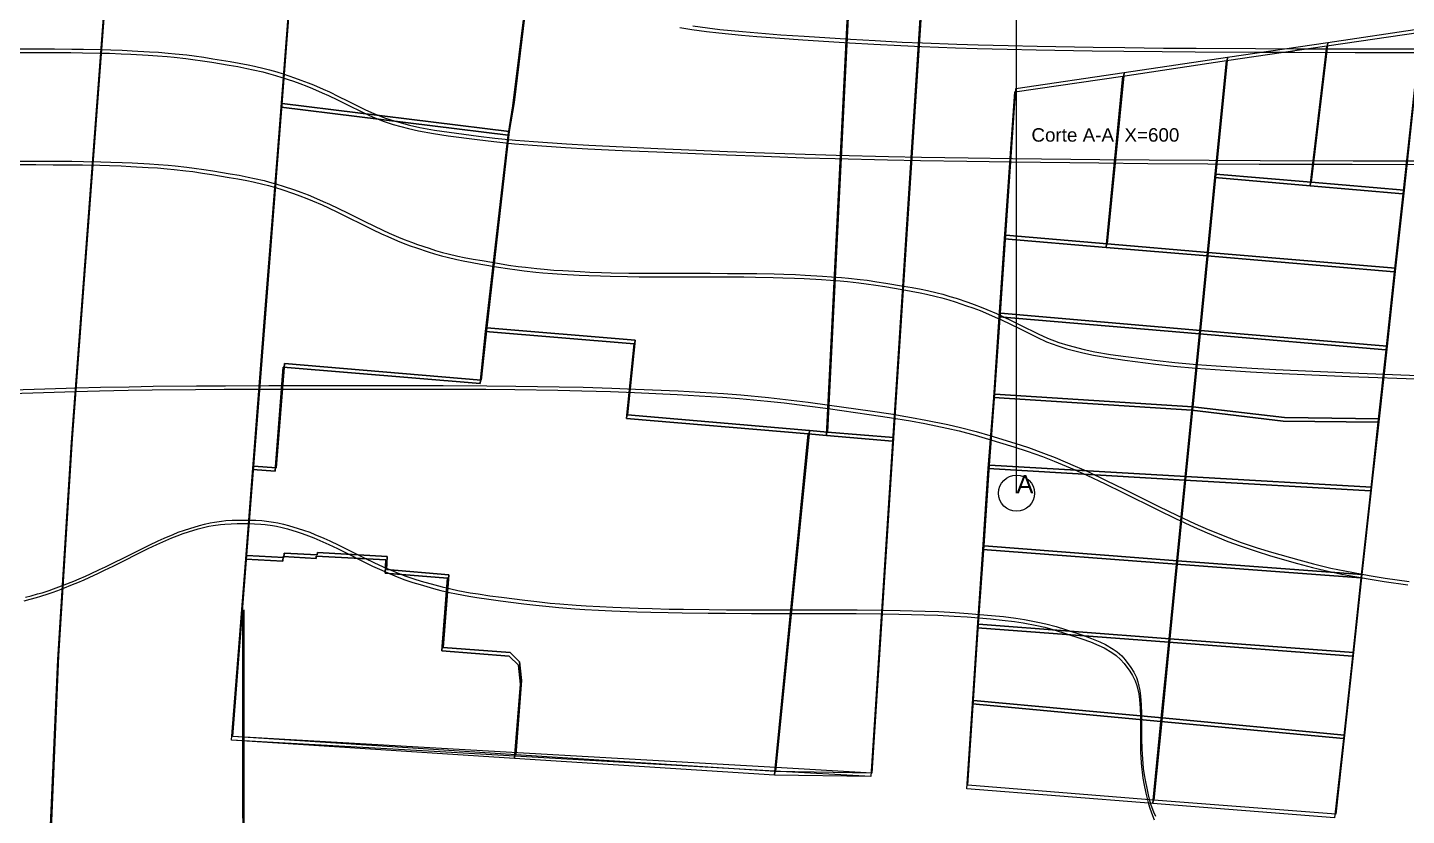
# Model space of a CAD drawing. Header units: metres. Extents: x -1097 to 1588, y -673 to 884.
# Drawn here: x 467.8 to 652.1, y 131.9 to 237.3 of the extents above; entities that cross this region are included whole.
import ezdxf

# ---------------------------------------------------------------- set-up
doc = ezdxf.new("R2010")
doc.units = ezdxf.units.M
doc.linetypes.add('DASHED', pattern=[1.524, 1.27, -0.254])
for name, color, linetype, lineweight, plot in [('CORTES', 1, 'Continuous', 0, False), ('REPLANTEO', 1, 'Continuous', 0, False), ('TERRENO', 188, 'Continuous', 0, False), ('VISTA LEJOS', 7, 'Continuous', 0, False)]:
    doc.layers.add(name, color=color, linetype=linetype, lineweight=lineweight, plot=plot)
doc.styles.add('ARIAL', font='arial.ttf')

msp = doc.modelspace()

# ---------------------------------------------------------------- linework, layer by layer
at = {"layer": 'CORTES'}
msp.add_lwpolyline([(600, 175), (600, 470)], dxfattribs=at)
msp.add_circle((600, 175), 2.42, dxfattribs=at)
at = {"layer": 'REPLANTEO', "linetype": 'DASHED'}
msp.add_lwpolyline([(600, 216), (600, 470)], dxfattribs=at)
at = {"layer": 'TERRENO'}
for points in [[(554.99, 237.27), (556.59, 237), (558.55, 236.73), (560.21, 236.54), (563.24, 236.24), (565.27, 236.06), (568.35, 235.83), (571.45, 235.62), (577.68, 235.23), (580.95, 235.04), (584.55, 234.85), (587.28, 234.73), (591.86, 234.56), (594.73, 234.47), (598.76, 234.37), (602.61, 234.29), (610.12, 234.16), (614.35, 234.1), (619.5, 234.04), (623.87, 234.01), (631.82, 233.97), (637.17, 233.95), (645.26, 233.93), (653.4, 233.93)], [(464.23, 233.93), (468.9, 233.93), (471.23, 233.92), (473.56, 233.91), (475.12, 233.89), (477.45, 233.85), (478.75, 233.81), (480.3, 233.75), (481.6, 233.69), (483.93, 233.56), (485.14, 233.49), (486.44, 233.38), (487.39, 233.29), (488.94, 233.12), (489.89, 233), (491.19, 232.81), (492.4, 232.62), (494.73, 232.23), (495.91, 232.03), (497.12, 231.8), (497.96, 231.62), (499.25, 231.32), (500, 231.12), (500.95, 230.85), (501.79, 230.59), (503.34, 230.07), (504.18, 229.78), (505.13, 229.42), (505.88, 229.11), (507.17, 228.55), (508.01, 228.17), (509.22, 227.59), (510.4, 227.01), (512.73, 225.84), (514, 225.26), (515.47, 224.69), (516.65, 224.31), (518.72, 223.75), (520.07, 223.44), (522.06, 223.08), (524.02, 222.79), (527.91, 222.27), (530.13, 222), (532.89, 221.73), (535.28, 221.54), (539.69, 221.24), (542.68, 221.06), (547.26, 220.83), (551.9, 220.62), (561.23, 220.23), (566.16, 220.04), (571.6, 219.85), (575.75, 219.73), (582.74, 219.56), (587.15, 219.47), (593.37, 219.37), (599.33, 219.29), (611, 219.16), (617.56, 219.1), (625.6, 219.04), (632.43, 219.01), (644.87, 218.97), (653.25, 218.95)], [(464.23, 218.93), (468.9, 218.93), (471.23, 218.92), (473.56, 218.91), (475.12, 218.89), (477.45, 218.85), (478.75, 218.81), (480.3, 218.75), (481.6, 218.69), (483.93, 218.56), (485.14, 218.49), (486.44, 218.38), (487.39, 218.29), (488.94, 218.12), (489.89, 218), (491.19, 217.81), (492.4, 217.62), (494.73, 217.23), (495.91, 217.03), (497.12, 216.8), (497.96, 216.62), (499.25, 216.32), (500, 216.12), (500.95, 215.85), (501.79, 215.59), (503.34, 215.07), (504.18, 214.77), (505.13, 214.41), (505.88, 214.11), (507.17, 213.55), (508.01, 213.17), (509.22, 212.59), (510.4, 212.01), (512.73, 210.84), (513.91, 210.26), (515.12, 209.69), (515.96, 209.31), (517.25, 208.75), (518, 208.44), (518.95, 208.08), (519.79, 207.79), (521.34, 207.27), (522.18, 207), (523.13, 206.73), (523.88, 206.54), (525.17, 206.24), (526.01, 206.06), (527.22, 205.83), (528.4, 205.62), (530.73, 205.23), (531.94, 205.04), (533.24, 204.85), (534.19, 204.73), (535.74, 204.56), (536.69, 204.47), (537.99, 204.37), (539.2, 204.29), (541.53, 204.16), (542.83, 204.1), (544.38, 204.04), (545.68, 204.01), (548.01, 203.97), (549.57, 203.95), (551.9, 203.93), (554.23, 203.93), (558.9, 203.93), (561.23, 203.92), (563.56, 203.91), (565.12, 203.89), (567.45, 203.85), (568.75, 203.81), (570.3, 203.75), (571.6, 203.69), (573.93, 203.56), (575.14, 203.49), (576.44, 203.38), (577.39, 203.29), (578.94, 203.12), (579.89, 203), (581.19, 202.81), (582.4, 202.62), (584.73, 202.23), (585.91, 202.03), (587.12, 201.8), (587.96, 201.62), (589.25, 201.32), (590, 201.12), (590.95, 200.85), (591.79, 200.59), (593.34, 200.07), (594.18, 199.77), (595.13, 199.41), (595.88, 199.11), (597.17, 198.55), (598.01, 198.17), (599.22, 197.59), (600.4, 197.01), (602.73, 195.84), (604.01, 195.26), (605.51, 194.69), (606.73, 194.31), (608.89, 193.75), (610.31, 193.44), (612.41, 193.08), (614.49, 192.79), (618.64, 192.27), (621.01, 192), (623.98, 191.73), (626.55, 191.54), (631.3, 191.24), (634.54, 191.06), (639.49, 190.83), (644.51, 190.62), (654.62, 190.23)], [(465.56, 188.34), (468.51, 188.44), (474.21, 188.61), (477.39, 188.7), (481.22, 188.77), (484.43, 188.82), (490.22, 188.88), (494.09, 188.9), (499.9, 188.92), (505.73, 188.93), (517.4, 188.93), (523.22, 188.92), (529.04, 188.89), (532.91, 188.85), (538.7, 188.76), (541.91, 188.7), (545.74, 188.58), (548.91, 188.46), (554.62, 188.2), (557.56, 188.04), (560.7, 187.84), (562.99, 187.66), (566.7, 187.31), (568.96, 187.07), (572.01, 186.7), (574.84, 186.32), (580.29, 185.54), (583.03, 185.12), (585.83, 184.66), (587.74, 184.31), (590.67, 183.7), (592.35, 183.32), (594.46, 182.77), (596.28, 182.24), (599.65, 181.21), (601.45, 180.62), (603.46, 179.9), (605.03, 179.29), (607.7, 178.16), (609.41, 177.41), (611.86, 176.25), (614.23, 175.09), (618.9, 172.76), (621.28, 171.6), (623.76, 170.45), (625.5, 169.69), (628.27, 168.56), (629.9, 167.95), (632.03, 167.23), (633.95, 166.64), (637.58, 165.61), (639.56, 165.08), (641.86, 164.53), (643.72, 164.15), (647.01, 163.54), (649.16, 163.19), (652.33, 162.73)], [(467.34, 160.62), (468.14, 160.83), (468.97, 161.06), (469.57, 161.23), (470.52, 161.54), (471.08, 161.73), (471.83, 162), (472.52, 162.27), (473.81, 162.79), (474.52, 163.08), (475.36, 163.44), (476.04, 163.75), (477.25, 164.31), (478.05, 164.69), (479.23, 165.26), (480.4, 165.84), (482.73, 167.01), (483.9, 167.59), (485.08, 168.15), (485.88, 168.51), (487.09, 169.03), (487.77, 169.3), (488.61, 169.6), (489.32, 169.83), (490.61, 170.22), (491.29, 170.41), (492.04, 170.58), (492.61, 170.68), (493.56, 170.81), (494.15, 170.87), (494.99, 170.91), (495.79, 170.93), (497.34, 170.93), (498.14, 170.91), (498.97, 170.87), (499.57, 170.81), (500.52, 170.68), (501.09, 170.58), (501.83, 170.41), (502.52, 170.22), (503.81, 169.83), (504.52, 169.6), (505.36, 169.3), (506.04, 169.03), (507.25, 168.51), (508.05, 168.15), (509.23, 167.59), (510.4, 167.01), (512.73, 165.84), (513.92, 165.26), (515.16, 164.69), (516.03, 164.31), (517.42, 163.75), (518.23, 163.44), (519.3, 163.08), (520.26, 162.79), (522.07, 162.27), (523.06, 162), (524.21, 161.73), (525.14, 161.54), (526.79, 161.23), (527.86, 161.06), (529.44, 160.83), (531.01, 160.62), (534.12, 160.23), (535.74, 160.04), (537.5, 159.85), (538.8, 159.73), (540.96, 159.56), (542.3, 159.47), (544.14, 159.37), (545.88, 159.29), (549.25, 159.16), (551.13, 159.1), (553.41, 159.04), (555.32, 159.01), (558.77, 158.96), (561.09, 158.94), (564.57, 158.93), (568.07, 158.93), (575.06, 158.93), (578.55, 158.92), (582.01, 158.89), (584.28, 158.85), (587.65, 158.76), (589.49, 158.7), (591.65, 158.58), (593.41, 158.46), (596.52, 158.2), (598.1, 158.04), (599.75, 157.84), (600.9, 157.66), (602.71, 157.31), (603.78, 157.07), (605.16, 156.7), (606.4, 156.31), (608.73, 155.54), (609.88, 155.12), (611.01, 154.66), (611.73, 154.31), (612.76, 153.7), (613.31, 153.32), (613.92, 152.77), (614.38, 152.24), (615.15, 151.21), (615.53, 150.62), (615.87, 149.9), (616.08, 149.29), (616.34, 148.16), (616.45, 147.41), (616.54, 146.25), (616.57, 145.09), (616.57, 142.76), (616.58, 141.59), (616.6, 140.41), (616.64, 139.61), (616.73, 138.4), (616.8, 137.72), (616.91, 136.88), (617.04, 136.17), (617.3, 134.88), (617.45, 134.2), (617.65, 133.45), (617.83, 132.88), (618.18, 131.93), (618.42, 131.33)], [(496.56, 131.54), (496.56, 132.31), (496.56, 132.73), (496.56, 133.19), (496.56, 133.54), (496.56, 134.15), (496.56, 134.53), (496.56, 135.08), (496.56, 135.61), (496.56, 136.64), (496.56, 137.23), (496.56, 137.95), (496.56, 138.56), (496.56, 139.69), (496.56, 140.45), (496.56, 141.6), (496.56, 142.76), (496.56, 145.09), (496.56, 146.25), (496.56, 147.41), (496.56, 148.16), (496.56, 149.29), (496.56, 149.9), (496.56, 150.62), (496.56, 151.21), (496.56, 152.24), (496.56, 152.77), (496.56, 153.32), (496.56, 153.7), (496.56, 154.31), (496.56, 154.66), (496.56, 155.12), (496.56, 155.54), (496.56, 156.31), (496.56, 156.7), (496.56, 157.07), (496.56, 157.31), (496.56, 157.66), (496.56, 157.84), (496.56, 158.04), (496.56, 158.2), (496.56, 158.46), (496.56, 158.58), (496.56, 158.7), (496.56, 158.76), (496.56, 158.85), (496.56, 158.89), (496.56, 158.92), (496.56, 158.93), (496.56, 158.93), (496.56, 158.92), (496.56, 158.89), (496.56, 158.85), (496.56, 158.76), (496.56, 158.7), (496.56, 158.58), (496.56, 158.46), (496.56, 158.2), (496.56, 158.04), (496.56, 157.84), (496.56, 157.66), (496.56, 157.31), (496.56, 157.07), (496.56, 156.7), (496.56, 156.31), (496.56, 155.54), (496.56, 155.11), (496.56, 154.62), (496.56, 154.23), (496.56, 153.54), (496.56, 153.09), (496.56, 152.43), (496.56, 151.77), (496.56, 150.48), (496.56, 149.7), (496.56, 148.66), (496.56, 147.71), (496.56, 145.9), (496.56, 144.48), (496.56, 142.03), (496.56, 138.76), (496.56, 128.93)]]:
    msp.add_lwpolyline(points, dxfattribs=at)
at = {"layer": 'VISTA LEJOS'}
for points in [[(491.21, 415.55), (473.6, 181.81)], [(491.36, 416.02), (473.75, 182.28)], [(501.67, 226.5), (503.56, 250.81)], [(501.67, 226.63), (503.56, 250.81)], [(501.82, 227.1), (503.71, 251.28)], [(501.82, 226.97), (503.71, 251.28)], [(532.83, 227.24), (535.3, 247.42)], [(535.3, 247.42), (532.83, 227.24)], [(532.68, 226.77), (535.15, 246.95)], [(535.15, 246.95), (532.68, 226.77)], [(574.6, 182.71), (577.54, 241.76)], [(577.54, 241.76), (574.6, 182.71)], [(574.75, 183.18), (577.69, 242.23)], [(577.69, 242.23), (574.75, 183.18)], [(587.23, 240.58), (583.41, 181.97)], [(587.23, 240.58), (583.46, 182.59)], [(587.38, 241.05), (583.56, 182.44)], [(587.38, 241.05), (583.61, 183.06)], [(554.99, 237.27), (556.59, 237), (558.55, 236.73), (560.21, 236.54), (563.24, 236.24), (565.27, 236.06), (568.35, 235.83), (571.45, 235.62), (577.68, 235.23), (580.95, 235.04), (584.55, 234.85), (587.28, 234.73), (591.86, 234.56), (594.73, 234.47), (598.76, 234.37), (602.61, 234.29), (610.12, 234.16), (614.35, 234.1), (619.5, 234.04), (623.87, 234.01), (631.82, 233.97), (637.17, 233.95), (645.26, 233.93), (653.4, 233.93)], [(556.74, 237.47), (558.7, 237.2), (560.36, 237.01), (563.39, 236.71), (565.42, 236.53), (568.5, 236.3), (571.61, 236.09), (577.83, 235.7), (581.1, 235.51), (584.7, 235.32), (587.43, 235.2), (592.01, 235.03), (594.88, 234.94), (598.91, 234.84), (602.76, 234.76), (610.27, 234.63), (614.5, 234.57), (619.65, 234.51), (624.02, 234.48), (631.97, 234.44), (637.32, 234.42), (645.41, 234.4), (653.55, 234.4)], [(641.48, 234.79), (654.01, 236.64)], [(641.63, 235.26), (654.16, 237.11)], [(654.01, 236.64), (651.67, 215.04)], [(654.16, 237.11), (651.82, 215.51)], [(464.38, 234.4), (469.05, 234.4), (471.38, 234.39), (473.71, 234.38), (475.27, 234.36), (477.6, 234.32), (478.9, 234.28), (480.45, 234.22), (481.75, 234.16), (484.08, 234.03), (485.29, 233.96), (486.59, 233.85), (487.54, 233.76), (489.09, 233.59), (490.04, 233.47), (491.34, 233.28), (492.55, 233.09), (494.88, 232.7), (496.06, 232.5), (497.27, 232.27), (498.11, 232.09), (499.4, 231.79), (500.15, 231.59), (501.1, 231.32), (501.94, 231.06), (503.49, 230.54), (504.33, 230.24), (505.28, 229.88), (506.03, 229.58), (507.32, 229.02), (508.16, 228.64), (509.37, 228.06), (510.55, 227.48), (512.88, 226.31), (514.15, 225.73), (515.62, 225.16), (516.8, 224.78), (518.87, 224.22), (520.23, 223.91), (522.21, 223.55), (524.17, 223.26), (528.06, 222.74), (530.28, 222.47), (533.04, 222.2), (535.43, 222.01), (539.84, 221.71), (542.83, 221.53), (547.41, 221.3), (552.05, 221.09), (561.38, 220.7), (566.31, 220.51), (571.75, 220.32), (575.9, 220.2), (582.9, 220.03), (587.3, 219.94), (593.52, 219.84), (599.48, 219.76), (611.15, 219.63), (617.72, 219.57), (625.75, 219.51), (632.58, 219.48), (645.02, 219.44), (653.4, 219.42)], [(628.07, 232.83), (641.48, 234.79)], [(628.22, 233.3), (641.63, 235.26)], [(641.48, 234.79), (639.26, 216.11)], [(639.26, 216.11), (641.48, 234.79)], [(641.63, 235.26), (639.41, 216.58)], [(639.41, 216.58), (641.63, 235.26)], [(464.23, 233.93), (468.9, 233.93), (471.23, 233.92), (473.56, 233.91), (475.12, 233.89), (477.45, 233.85), (478.75, 233.81), (480.3, 233.75), (481.6, 233.69), (483.93, 233.56), (485.14, 233.49), (486.44, 233.38), (487.39, 233.29), (488.94, 233.12), (489.89, 233), (491.19, 232.81), (492.4, 232.62), (494.73, 232.23), (495.91, 232.03), (497.12, 231.8), (497.96, 231.62), (499.25, 231.32), (500, 231.12), (500.95, 230.85), (501.79, 230.59), (503.34, 230.07), (504.18, 229.78), (505.13, 229.42), (505.88, 229.11), (507.17, 228.55), (508.01, 228.17), (509.22, 227.59), (510.4, 227.01), (512.73, 225.84), (514, 225.26), (515.47, 224.69), (516.65, 224.31), (518.72, 223.75), (520.07, 223.44), (522.06, 223.08), (524.02, 222.79), (527.91, 222.27), (530.13, 222), (532.89, 221.73), (535.28, 221.54), (539.69, 221.24), (542.68, 221.06), (547.26, 220.83), (551.9, 220.62), (561.23, 220.23), (566.16, 220.04), (571.6, 219.85), (575.75, 219.73), (582.74, 219.56), (587.15, 219.47), (593.37, 219.37), (599.33, 219.29), (611, 219.16), (617.56, 219.1), (625.6, 219.04), (632.43, 219.01), (644.87, 218.97), (653.25, 218.95)], [(614.23, 230.76), (628.07, 232.83)], [(614.38, 231.23), (628.22, 233.3)], [(628.07, 232.83), (626.51, 217.2)], [(626.51, 217.2), (628.07, 232.83)], [(628.22, 233.3), (626.66, 217.67)], [(626.66, 217.67), (628.22, 233.3)], [(599.76, 228.64), (614.23, 230.76)], [(599.91, 229.11), (614.38, 231.23)], [(614.23, 230.76), (611.98, 207.86)], [(611.98, 207.86), (614.23, 230.76)], [(614.38, 231.23), (612.13, 208.33)], [(612.13, 208.33), (614.38, 231.23)], [(614.23, 230.76), (614.23, 230.76)], [(614.38, 231.23), (614.38, 231.23)], [(598.42, 209.01), (599.76, 228.64)], [(598.57, 209.48), (599.91, 229.11)], [(498.04, 178.63), (501.82, 227.1)], [(499.68, 199.54), (501.82, 226.97)], [(501.82, 227.1), (532.18, 223.35)], [(532.18, 223.35), (501.82, 227.1)], [(532.03, 222.88), (532.68, 226.77)], [(532.68, 226.77), (532.03, 222.88)], [(532.18, 223.35), (532.83, 227.24)], [(532.83, 227.24), (532.18, 223.35)], [(497.89, 178.16), (501.67, 226.63)], [(499.52, 199.07), (501.67, 226.5)], [(501.67, 226.63), (532.03, 222.88)], [(532.03, 222.88), (501.67, 226.63)], [(532.18, 223.35), (529.17, 197.09)], [(529.17, 197.09), (532.18, 223.35)], [(532.03, 222.88), (529.02, 196.62)], [(529.02, 196.62), (532.03, 222.88)], [(464.38, 219.4), (469.05, 219.4), (471.38, 219.39), (473.71, 219.38), (475.27, 219.36), (477.6, 219.32), (478.9, 219.28), (480.45, 219.22), (481.75, 219.16), (484.08, 219.03), (485.29, 218.96), (486.59, 218.85), (487.54, 218.76), (489.09, 218.59), (490.04, 218.47), (491.34, 218.28), (492.55, 218.09), (494.88, 217.7), (496.06, 217.5), (497.27, 217.27), (498.11, 217.09), (499.4, 216.79), (500.15, 216.59), (501.1, 216.32), (501.94, 216.06), (503.49, 215.54), (504.33, 215.24), (505.28, 214.88), (506.03, 214.58), (507.32, 214.02), (508.16, 213.64), (509.37, 213.06), (510.55, 212.48), (512.88, 211.31), (514.06, 210.73), (515.27, 210.16), (516.11, 209.78), (517.4, 209.22), (518.15, 208.91), (519.1, 208.55), (519.94, 208.26), (521.49, 207.74), (522.33, 207.47), (523.28, 207.2), (524.03, 207.01), (525.32, 206.71), (526.16, 206.53), (527.37, 206.3), (528.55, 206.09), (530.88, 205.7), (532.09, 205.51), (533.39, 205.32), (534.34, 205.2), (535.89, 205.03), (536.84, 204.94), (538.14, 204.84), (539.35, 204.76), (541.68, 204.63), (542.98, 204.57), (544.53, 204.51), (545.83, 204.48), (548.16, 204.43), (549.72, 204.42), (552.05, 204.4), (554.38, 204.4), (559.05, 204.4), (561.38, 204.39), (563.71, 204.38), (565.27, 204.36), (567.6, 204.31), (568.9, 204.28), (570.45, 204.22), (571.75, 204.16), (574.08, 204.03), (575.29, 203.95), (576.59, 203.85), (577.54, 203.76), (579.09, 203.59), (580.04, 203.47), (581.34, 203.28), (582.55, 203.09), (584.88, 202.7), (586.06, 202.5), (587.27, 202.27), (588.11, 202.09), (589.4, 201.79), (590.15, 201.59), (591.1, 201.32), (591.94, 201.06), (593.49, 200.54), (594.33, 200.24), (595.28, 199.88), (596.03, 199.58), (597.32, 199.02), (598.16, 198.64), (599.37, 198.06), (600.55, 197.48), (602.88, 196.31), (604.16, 195.73), (605.66, 195.16), (606.88, 194.78), (609.04, 194.22), (610.46, 193.91), (612.56, 193.55), (614.64, 193.26), (618.79, 192.74), (621.16, 192.47), (624.13, 192.2), (626.7, 192.01), (631.45, 191.7), (634.69, 191.53), (639.64, 191.3), (644.66, 191.09), (654.77, 190.7)], [(464.23, 218.93), (468.9, 218.93), (471.23, 218.92), (473.56, 218.91), (475.12, 218.89), (477.45, 218.85), (478.75, 218.81), (480.3, 218.75), (481.6, 218.69), (483.93, 218.56), (485.14, 218.49), (486.44, 218.38), (487.39, 218.29), (488.94, 218.12), (489.89, 218), (491.19, 217.81), (492.4, 217.62), (494.73, 217.23), (495.91, 217.03), (497.12, 216.8), (497.96, 216.62), (499.25, 216.32), (500, 216.12), (500.95, 215.85), (501.79, 215.59), (503.34, 215.07), (504.18, 214.77), (505.13, 214.41), (505.88, 214.11), (507.17, 213.55), (508.01, 213.17), (509.22, 212.59), (510.4, 212.01), (512.73, 210.84), (513.91, 210.26), (515.12, 209.69), (515.96, 209.31), (517.25, 208.75), (518, 208.44), (518.95, 208.08), (519.79, 207.79), (521.34, 207.27), (522.18, 207), (523.13, 206.73), (523.88, 206.54), (525.17, 206.24), (526.01, 206.06), (527.22, 205.83), (528.4, 205.62), (530.73, 205.23), (531.94, 205.04), (533.24, 204.85), (534.19, 204.73), (535.74, 204.56), (536.69, 204.47), (537.99, 204.37), (539.2, 204.29), (541.53, 204.16), (542.83, 204.1), (544.38, 204.04), (545.68, 204.01), (548.01, 203.97), (549.57, 203.95), (551.9, 203.93), (554.23, 203.93), (558.9, 203.93), (561.23, 203.92), (563.56, 203.91), (565.12, 203.89), (567.45, 203.85), (568.75, 203.81), (570.3, 203.75), (571.6, 203.69), (573.93, 203.56), (575.14, 203.49), (576.44, 203.38), (577.39, 203.29), (578.94, 203.12), (579.89, 203), (581.19, 202.81), (582.4, 202.62), (584.73, 202.23), (585.91, 202.03), (587.12, 201.8), (587.96, 201.62), (589.25, 201.32), (590, 201.12), (590.95, 200.85), (591.79, 200.59), (593.34, 200.07), (594.18, 199.77), (595.13, 199.41), (595.88, 199.11), (597.17, 198.55), (598.01, 198.17), (599.22, 197.59), (600.4, 197.01), (602.73, 195.84), (604.01, 195.26), (605.51, 194.69), (606.73, 194.31), (608.89, 193.75), (610.31, 193.44), (612.41, 193.08), (614.49, 192.79), (618.64, 192.27), (621.01, 192), (623.98, 191.73), (626.55, 191.54), (631.3, 191.24), (634.54, 191.06), (639.49, 190.83), (644.51, 190.62), (654.62, 190.23)], [(625.63, 207.2), (626.66, 217.67)], [(626.66, 217.67), (625.63, 207.2)], [(626.66, 217.67), (639.41, 216.58)], [(639.41, 216.58), (626.66, 217.67)], [(625.48, 206.73), (626.51, 217.2)], [(626.51, 217.2), (625.48, 206.73)], [(626.51, 217.2), (639.26, 216.11)], [(639.26, 216.11), (626.51, 217.2)], [(639.26, 216.11), (651.67, 215.04)], [(639.26, 216.11), (639.26, 216.11)], [(651.67, 215.04), (639.26, 216.11)], [(639.41, 216.58), (651.82, 215.51)], [(639.41, 216.58), (639.41, 216.58)], [(651.82, 215.51), (639.41, 216.58)], [(651.67, 215.04), (650.51, 204.61)], [(651.82, 215.51), (650.66, 205.08)], [(651.67, 215.04), (651.67, 215.04)], [(651.82, 215.51), (651.82, 215.51)], [(597.7, 198.58), (598.42, 209.01)], [(597.85, 199.05), (598.57, 209.48)], [(598.42, 209.01), (611.98, 207.86)], [(611.98, 207.86), (598.42, 209.01)], [(598.57, 209.48), (612.13, 208.33)], [(612.13, 208.33), (598.57, 209.48)], [(612.13, 208.33), (625.63, 207.2)], [(612.13, 208.33), (612.13, 208.33)], [(625.63, 207.2), (612.13, 208.33)], [(611.98, 207.86), (625.48, 206.73)], [(611.98, 207.86), (611.98, 207.86)], [(625.48, 206.73), (611.98, 207.86)], [(624.45, 196.29), (625.48, 206.73)], [(625.48, 206.73), (624.45, 196.29)], [(624.6, 196.76), (625.63, 207.2)], [(625.63, 207.2), (624.6, 196.76)], [(625.48, 206.73), (650.51, 204.61)], [(650.51, 204.61), (625.48, 206.73)], [(625.63, 207.2), (650.66, 205.08)], [(650.66, 205.08), (625.63, 207.2)], [(650.66, 205.08), (649.54, 194.64)], [(650.51, 204.61), (649.38, 194.17)], [(497.11, 166.68), (499.68, 199.54)], [(496.96, 166.21), (499.52, 199.07)], [(596.95, 187.79), (597.7, 198.58)], [(597.1, 188.26), (597.85, 199.05)], [(597.7, 198.58), (624.45, 196.29)], [(624.45, 196.29), (597.7, 198.58)], [(597.85, 199.05), (624.6, 196.76)], [(624.6, 196.76), (597.85, 199.05)], [(529.02, 196.62), (528.3, 189.66)], [(528.3, 189.66), (529.02, 196.62)], [(529.17, 197.09), (528.45, 190.13)], [(528.45, 190.13), (529.17, 197.09)], [(529.02, 196.62), (529.02, 196.62)], [(529.02, 196.62), (548.88, 194.98)], [(548.88, 194.98), (529.02, 196.62)], [(529.17, 197.09), (529.17, 197.09)], [(529.17, 197.09), (549.03, 195.45)], [(549.03, 195.45), (529.17, 197.09)], [(549.03, 195.45), (547.99, 185.46)], [(547.99, 185.46), (549.03, 195.45)], [(623.45, 186.08), (624.45, 196.29)], [(624.45, 196.29), (623.45, 186.08)], [(623.6, 186.55), (624.6, 196.76)], [(624.6, 196.76), (623.6, 186.55)], [(624.45, 196.29), (649.38, 194.17)], [(624.45, 196.29), (624.45, 196.29)], [(649.38, 194.17), (624.45, 196.29)], [(624.6, 196.76), (649.54, 194.64)], [(624.6, 196.76), (624.6, 196.76)], [(649.54, 194.64), (624.6, 196.76)], [(548.88, 194.98), (547.84, 184.99)], [(547.84, 184.99), (548.88, 194.98)], [(649.38, 194.17), (648.32, 184.48)], [(649.54, 194.64), (648.47, 184.95)], [(649.38, 194.17), (649.38, 194.17)], [(649.54, 194.64), (649.54, 194.64)], [(501.97, 191.85), (500.88, 177.93)], [(500.88, 177.93), (501.97, 191.85)], [(502.12, 192.32), (501.03, 178.4)], [(501.03, 178.4), (502.12, 192.32)], [(528.3, 189.66), (501.97, 191.85)], [(501.97, 191.85), (528.3, 189.66)], [(528.45, 190.13), (502.12, 192.32)], [(502.12, 192.32), (528.45, 190.13)], [(465.56, 188.34), (468.51, 188.44), (474.21, 188.61), (477.39, 188.7), (481.22, 188.77), (484.43, 188.82), (490.22, 188.88), (494.09, 188.9), (499.9, 188.92), (505.73, 188.93), (517.4, 188.93), (523.22, 188.92), (529.04, 188.89), (532.91, 188.85), (538.7, 188.76), (541.91, 188.7), (545.74, 188.58), (548.91, 188.46), (554.62, 188.2), (557.56, 188.04), (560.7, 187.84), (562.99, 187.66), (566.7, 187.31), (568.96, 187.07), (572.01, 186.7), (574.84, 186.32), (580.29, 185.54), (583.03, 185.12), (585.83, 184.66), (587.74, 184.31), (590.67, 183.7), (592.35, 183.32), (594.46, 182.77), (596.28, 182.24), (599.65, 181.21), (601.45, 180.62), (603.46, 179.9), (605.03, 179.29), (607.7, 178.16), (609.41, 177.41), (611.86, 176.25), (614.23, 175.09), (618.9, 172.76), (621.28, 171.6), (623.76, 170.45), (625.5, 169.69), (628.27, 168.56), (629.9, 167.95), (632.03, 167.23), (633.95, 166.64), (637.58, 165.61), (639.56, 165.08), (641.86, 164.53), (643.72, 164.15), (647.01, 163.54), (649.16, 163.19), (652.33, 162.73)], [(465.72, 188.81), (468.66, 188.91), (474.37, 189.08), (477.54, 189.17), (481.37, 189.24), (484.58, 189.29), (490.37, 189.34), (494.24, 189.37), (500.06, 189.39), (505.88, 189.4), (517.55, 189.4), (523.37, 189.39), (529.19, 189.36), (533.06, 189.32), (538.85, 189.23), (542.06, 189.17), (545.89, 189.05), (549.06, 188.93), (554.77, 188.67), (557.71, 188.51), (560.85, 188.31), (563.14, 188.13), (566.85, 187.78), (569.11, 187.54), (572.16, 187.17), (574.99, 186.78), (580.44, 186.01), (583.18, 185.59), (585.98, 185.13), (587.89, 184.78), (590.82, 184.17), (592.51, 183.79), (594.61, 183.24), (596.43, 182.71), (599.8, 181.68), (601.6, 181.09), (603.61, 180.37), (605.18, 179.76), (607.86, 178.63), (609.56, 177.88), (612.01, 176.72), (614.38, 175.56), (619.05, 173.23), (621.43, 172.07), (623.91, 170.92), (625.65, 170.16), (628.42, 169.03), (630.05, 168.42), (632.18, 167.7), (634.1, 167.11), (637.73, 166.08), (639.71, 165.55), (642.01, 165), (643.88, 164.62), (647.16, 164.01), (649.31, 163.66), (652.48, 163.2)], [(596.38, 178.76), (597.1, 188.26)], [(623.6, 186.55), (597.1, 188.26)], [(597.1, 188.26), (623.6, 186.55)], [(596.23, 178.29), (596.95, 187.79)], [(623.45, 186.08), (596.95, 187.79)], [(596.95, 187.79), (623.45, 186.08)], [(622.66, 177.23), (623.6, 186.55)], [(623.6, 186.55), (622.66, 177.23)], [(635.82, 185.11), (623.6, 186.55)], [(623.6, 186.55), (623.6, 186.55)], [(623.6, 186.55), (635.82, 185.11)], [(547.84, 184.99), (572.16, 182.92)], [(572.16, 182.92), (547.84, 184.99)], [(547.99, 185.46), (572.31, 183.39)], [(572.31, 183.39), (547.99, 185.46)], [(622.51, 176.76), (623.45, 186.08)], [(623.45, 186.08), (622.51, 176.76)], [(635.67, 184.64), (623.45, 186.08)], [(623.45, 186.08), (623.45, 186.08)], [(623.45, 186.08), (635.67, 184.64)], [(648.32, 184.48), (635.67, 184.64)], [(635.67, 184.64), (648.32, 184.48)], [(648.47, 184.95), (635.82, 185.11)], [(635.82, 185.11), (648.47, 184.95)], [(648.32, 184.48), (647.32, 175.33)], [(648.47, 184.95), (647.47, 175.8)], [(572.16, 182.92), (567.64, 137.31)], [(567.64, 137.31), (572.16, 182.92)], [(572.31, 183.39), (567.79, 137.78)], [(567.79, 137.78), (572.31, 183.39)], [(572.16, 182.92), (572.16, 182.92)], [(574.6, 182.71), (572.16, 182.92)], [(572.16, 182.92), (574.6, 182.71)], [(572.31, 183.39), (572.31, 183.39)], [(574.75, 183.18), (572.31, 183.39)], [(572.31, 183.39), (574.75, 183.18)], [(583.41, 181.97), (574.6, 182.71)], [(574.6, 182.71), (583.41, 181.97)], [(583.56, 182.44), (574.75, 183.18)], [(574.75, 183.18), (583.56, 182.44)], [(583.46, 182.59), (580.51, 137.11)], [(583.61, 183.06), (580.66, 137.58)], [(473.6, 181.81), (471.77, 152.78)], [(473.75, 182.28), (471.93, 153.25)], [(583.41, 181.97), (580.51, 137.11)], [(583.56, 182.44), (580.66, 137.58)], [(496.96, 166.2), (497.89, 178.16)], [(497.11, 166.67), (498.04, 178.63)], [(500.88, 177.93), (497.89, 178.16)], [(497.89, 178.16), (500.88, 177.93)], [(501.03, 178.4), (498.04, 178.63)], [(498.04, 178.63), (501.03, 178.4)], [(595.51, 167.48), (596.23, 178.29)], [(595.66, 167.95), (596.38, 178.76)], [(596.23, 178.29), (622.51, 176.76)], [(622.51, 176.76), (596.23, 178.29)], [(596.38, 178.76), (622.66, 177.23)], [(622.66, 177.23), (596.38, 178.76)], [(621.54, 165.98), (622.66, 177.23)], [(622.66, 177.23), (621.54, 165.98)], [(622.66, 177.23), (647.47, 175.8)], [(647.47, 175.8), (622.66, 177.23)], [(622.66, 177.23), (622.66, 177.23)], [(621.38, 165.51), (622.51, 176.76)], [(622.51, 176.76), (621.38, 165.51)], [(622.51, 176.76), (647.32, 175.33)], [(647.32, 175.33), (622.51, 176.76)], [(622.51, 176.76), (622.51, 176.76)], [(647.32, 175.33), (646.04, 163.67)], [(647.47, 175.8), (646.19, 164.14)], [(467.34, 160.62), (468.14, 160.83), (468.97, 161.06), (469.57, 161.23), (470.52, 161.54), (471.08, 161.73), (471.83, 162), (472.52, 162.27), (473.81, 162.79), (474.52, 163.08), (475.36, 163.44), (476.04, 163.75), (477.25, 164.31), (478.05, 164.69), (479.23, 165.26), (480.4, 165.84), (482.73, 167.01), (483.9, 167.59), (485.08, 168.15), (485.88, 168.51), (487.09, 169.03), (487.77, 169.3), (488.61, 169.6), (489.32, 169.83), (490.61, 170.22), (491.29, 170.41), (492.04, 170.58), (492.61, 170.68), (493.56, 170.81), (494.15, 170.87), (494.99, 170.91), (495.79, 170.93), (497.34, 170.93), (498.14, 170.91), (498.97, 170.87), (499.57, 170.81), (500.52, 170.68), (501.09, 170.58), (501.83, 170.41), (502.52, 170.22), (503.81, 169.83), (504.52, 169.6), (505.36, 169.3), (506.04, 169.03), (507.25, 168.51), (508.05, 168.15), (509.23, 167.59), (510.4, 167.01), (512.73, 165.84), (513.92, 165.26), (515.16, 164.69), (516.03, 164.31), (517.42, 163.75), (518.23, 163.44), (519.3, 163.08), (520.26, 162.79), (522.07, 162.27), (523.06, 162), (524.21, 161.73), (525.14, 161.54), (526.79, 161.23), (527.86, 161.06), (529.44, 160.83), (531.01, 160.62), (534.12, 160.23), (535.74, 160.04), (537.5, 159.85), (538.8, 159.73), (540.96, 159.56), (542.3, 159.47), (544.14, 159.37), (545.88, 159.29), (549.25, 159.16), (551.13, 159.1), (553.41, 159.04), (555.32, 159.01), (558.77, 158.96), (561.09, 158.94), (564.57, 158.93), (568.07, 158.93), (575.06, 158.93), (578.55, 158.92), (582.01, 158.89), (584.28, 158.85), (587.65, 158.76), (589.49, 158.7), (591.65, 158.58), (593.41, 158.46), (596.52, 158.2), (598.1, 158.04), (599.75, 157.84), (600.9, 157.66), (602.71, 157.31), (603.78, 157.07), (605.16, 156.7), (606.4, 156.31), (608.73, 155.54), (609.88, 155.12), (611.01, 154.66), (611.73, 154.31), (612.76, 153.7), (613.31, 153.32), (613.92, 152.77), (614.38, 152.24), (615.15, 151.21), (615.53, 150.62), (615.87, 149.9), (616.08, 149.29), (616.34, 148.16), (616.45, 147.41), (616.54, 146.25), (616.57, 145.09), (616.57, 142.76), (616.58, 141.59), (616.6, 140.41), (616.64, 139.61), (616.73, 138.4), (616.8, 137.72), (616.91, 136.88), (617.04, 136.17), (617.3, 134.88), (617.45, 134.2), (617.65, 133.45), (617.83, 132.88), (618.18, 131.93), (618.42, 131.33)], [(467.49, 161.09), (468.29, 161.3), (469.12, 161.53), (469.72, 161.7), (470.67, 162.01), (471.24, 162.2), (471.98, 162.47), (472.67, 162.74), (473.96, 163.25), (474.67, 163.55), (475.51, 163.91), (476.19, 164.21), (477.4, 164.78), (478.2, 165.16), (479.38, 165.73), (480.55, 166.31), (482.88, 167.48), (484.05, 168.05), (485.23, 168.62), (486.03, 168.98), (487.24, 169.49), (487.92, 169.77), (488.76, 170.07), (489.47, 170.3), (490.76, 170.69), (491.44, 170.88), (492.19, 171.05), (492.76, 171.15), (493.71, 171.28), (494.3, 171.34), (495.14, 171.38), (495.94, 171.4), (497.49, 171.4), (498.29, 171.38), (499.12, 171.34), (499.72, 171.28), (500.67, 171.15), (501.24, 171.05), (501.99, 170.88), (502.67, 170.69), (503.96, 170.3), (504.67, 170.07), (505.51, 169.77), (506.19, 169.49), (507.4, 168.98), (508.2, 168.62), (509.38, 168.05), (510.55, 167.48), (512.88, 166.31), (514.07, 165.73), (515.31, 165.16), (516.18, 164.78), (517.57, 164.21), (518.38, 163.91), (519.45, 163.55), (520.41, 163.25), (522.22, 162.74), (523.21, 162.47), (524.36, 162.2), (525.29, 162.01), (526.94, 161.7), (528.01, 161.53), (529.6, 161.3), (531.16, 161.09), (534.27, 160.7), (535.89, 160.51), (537.65, 160.32), (538.96, 160.2), (541.12, 160.03), (542.45, 159.94), (544.29, 159.84), (546.03, 159.76), (549.4, 159.63), (551.28, 159.57), (553.56, 159.51), (555.47, 159.48), (558.92, 159.43), (561.24, 159.41), (564.72, 159.4), (568.22, 159.4), (575.22, 159.4), (578.7, 159.39), (582.16, 159.36), (584.43, 159.32), (587.8, 159.23), (589.64, 159.17), (591.8, 159.05), (593.56, 158.93), (596.67, 158.67), (598.26, 158.51), (599.9, 158.31), (601.05, 158.13), (602.86, 157.78), (603.93, 157.54), (605.31, 157.17), (606.55, 156.78), (608.88, 156.01), (610.03, 155.59), (611.16, 155.13), (611.88, 154.78), (612.91, 154.17), (613.46, 153.79), (614.07, 153.24), (614.53, 152.71), (615.31, 151.68), (615.68, 151.09), (616.03, 150.37), (616.23, 149.76), (616.49, 148.63), (616.6, 147.88), (616.69, 146.72), (616.72, 145.56), (616.72, 143.23), (616.73, 142.06), (616.76, 140.88), (616.79, 140.08), (616.88, 138.87), (616.95, 138.19), (617.06, 137.35), (617.19, 136.64), (617.45, 135.35), (617.6, 134.67), (617.8, 133.92), (617.98, 133.35), (618.33, 132.4), (618.57, 131.8)], [(594.94, 157.48), (595.66, 167.95)], [(595.66, 167.95), (621.54, 165.98)], [(621.54, 165.98), (595.66, 167.95)], [(495.07, 142), (496.96, 166.21)], [(495.07, 141.99), (496.96, 166.2)], [(495.22, 142.47), (497.11, 166.68)], [(495.22, 142.46), (497.11, 166.67)], [(496.96, 166.2), (501.92, 165.92)], [(501.92, 165.92), (496.96, 166.2)], [(497.11, 166.67), (502.07, 166.39)], [(502.07, 166.39), (497.11, 166.67)], [(501.92, 165.92), (501.96, 166.52)], [(501.96, 166.52), (501.92, 165.92)], [(501.96, 166.52), (506.37, 166.27)], [(506.37, 166.27), (501.96, 166.52)], [(502.07, 166.39), (502.11, 166.99)], [(502.11, 166.99), (502.07, 166.39)], [(502.11, 166.99), (506.52, 166.74)], [(506.52, 166.74), (502.11, 166.99)], [(506.37, 166.27), (506.39, 166.6)], [(506.39, 166.6), (506.37, 166.27)], [(506.39, 166.6), (515.7, 166.07)], [(515.7, 166.07), (506.39, 166.6)], [(506.52, 166.74), (506.54, 167.07)], [(506.54, 167.07), (506.52, 166.74)], [(506.54, 167.07), (515.85, 166.54)], [(515.85, 166.54), (506.54, 167.07)], [(515.7, 166.07), (515.61, 164.33)], [(515.61, 164.33), (515.7, 166.07)], [(515.85, 166.54), (515.76, 164.8)], [(515.76, 164.8), (515.85, 166.54)], [(594.79, 157.01), (595.51, 167.48)], [(595.51, 167.48), (621.38, 165.51)], [(621.38, 165.51), (595.51, 167.48)], [(620.5, 155.55), (621.54, 165.98)], [(621.54, 165.98), (620.5, 155.55)], [(621.54, 165.98), (646.19, 164.14)], [(646.19, 164.14), (621.54, 165.98)], [(621.54, 165.98), (621.54, 165.98)], [(515.61, 164.33), (523.95, 163.63)], [(523.95, 163.63), (515.61, 164.33)], [(515.76, 164.8), (524.1, 164.1)], [(524.1, 164.1), (515.76, 164.8)], [(524.1, 164.1), (523.34, 154.39)], [(523.34, 154.39), (524.1, 164.1)], [(620.35, 155.08), (621.38, 165.51)], [(621.38, 165.51), (620.35, 155.08)], [(621.38, 165.51), (646.04, 163.67)], [(646.04, 163.67), (621.38, 165.51)], [(621.38, 165.51), (621.38, 165.51)], [(646.19, 164.14), (645.07, 153.7)], [(523.95, 163.63), (523.19, 153.92)], [(523.19, 153.92), (523.95, 163.63)], [(646.04, 163.67), (644.92, 153.23)], [(496.56, 131.54), (496.56, 132.31), (496.56, 132.73), (496.56, 133.19), (496.56, 133.54), (496.56, 134.15), (496.56, 134.53), (496.56, 135.08), (496.56, 135.61), (496.56, 136.64), (496.56, 137.23), (496.56, 137.95), (496.56, 138.56), (496.56, 139.69), (496.56, 140.45), (496.56, 141.6), (496.56, 142.76), (496.56, 145.09), (496.56, 146.25), (496.56, 147.41), (496.56, 148.16), (496.56, 149.29), (496.56, 149.9), (496.56, 150.62), (496.56, 151.21), (496.56, 152.24), (496.56, 152.77), (496.56, 153.32), (496.56, 153.7), (496.56, 154.31), (496.56, 154.66), (496.56, 155.12), (496.56, 155.54), (496.56, 156.31), (496.56, 156.7), (496.56, 157.07), (496.56, 157.31), (496.56, 157.66), (496.56, 157.84), (496.56, 158.04), (496.56, 158.2), (496.56, 158.46), (496.56, 158.58), (496.56, 158.7), (496.56, 158.76), (496.56, 158.85), (496.56, 158.89), (496.56, 158.92), (496.56, 158.93), (496.56, 158.93), (496.56, 158.92), (496.56, 158.89), (496.56, 158.85), (496.56, 158.76), (496.56, 158.7), (496.56, 158.58), (496.56, 158.46), (496.56, 158.2), (496.56, 158.04), (496.56, 157.84), (496.56, 157.66), (496.56, 157.31), (496.56, 157.07), (496.56, 156.7), (496.56, 156.31), (496.56, 155.54), (496.56, 155.11), (496.56, 154.62), (496.56, 154.23), (496.56, 153.54), (496.56, 153.09), (496.56, 152.43), (496.56, 151.77), (496.56, 150.48), (496.56, 149.7), (496.56, 148.66), (496.56, 147.71), (496.56, 145.9), (496.56, 144.48), (496.56, 142.03), (496.56, 138.76), (496.56, 128.93)], [(496.71, 131.62), (496.71, 132.01), (496.71, 132.78), (496.71, 133.2), (496.71, 133.66), (496.71, 134.01), (496.71, 134.62), (496.71, 135), (496.71, 135.55), (496.71, 136.08), (496.71, 137.11), (496.71, 137.7), (496.71, 138.42), (496.71, 139.03), (496.71, 140.16), (496.71, 140.92), (496.71, 142.07), (496.71, 143.23), (496.71, 145.56), (496.71, 146.72), (496.71, 147.88), (496.71, 148.63), (496.71, 149.76), (496.71, 150.37), (496.71, 151.09), (496.71, 151.68), (496.71, 152.71), (496.71, 153.24), (496.71, 153.79), (496.71, 154.17), (496.71, 154.78), (496.71, 155.13), (496.71, 155.59), (496.71, 156.01), (496.71, 156.78), (496.71, 157.17), (496.71, 157.54), (496.71, 157.78), (496.71, 158.13), (496.71, 158.31), (496.71, 158.51), (496.71, 158.67), (496.71, 158.93), (496.71, 159.05), (496.71, 159.17), (496.71, 159.23), (496.71, 159.32), (496.71, 159.36), (496.71, 159.39), (496.71, 159.4), (496.71, 159.4), (496.71, 159.39), (496.71, 159.36), (496.71, 159.32), (496.71, 159.23), (496.71, 159.17), (496.71, 159.05), (496.71, 158.93), (496.71, 158.67), (496.71, 158.51), (496.71, 158.31), (496.71, 158.13), (496.71, 157.78), (496.71, 157.54), (496.71, 157.17), (496.71, 156.78), (496.71, 156.01), (496.71, 155.58), (496.71, 155.09), (496.71, 154.7), (496.71, 154.01), (496.71, 153.56), (496.71, 152.9), (496.71, 152.24), (496.71, 150.95), (496.71, 150.17), (496.71, 149.13), (496.71, 148.18), (496.71, 146.37), (496.71, 144.95), (496.71, 142.5), (496.71, 139.23), (496.71, 129.39)], [(594.1, 146.83), (594.79, 157.01)], [(594.25, 147.3), (594.94, 157.48)], [(594.79, 157.01), (620.35, 155.08)], [(620.35, 155.08), (594.79, 157.01)], [(594.94, 157.48), (620.5, 155.55)], [(620.5, 155.55), (594.94, 157.48)], [(619.32, 144.48), (620.35, 155.08)], [(620.35, 155.08), (619.32, 144.48)], [(619.47, 144.95), (620.5, 155.55)], [(620.5, 155.55), (619.47, 144.95)], [(620.35, 155.08), (644.92, 153.23)], [(644.92, 153.23), (620.35, 155.08)], [(620.35, 155.08), (620.35, 155.08)], [(620.5, 155.55), (645.07, 153.7)], [(645.07, 153.7), (620.5, 155.55)], [(620.5, 155.55), (620.5, 155.55)], [(471.93, 153.25), (470.88, 129.06)], [(523.19, 153.92), (532.16, 153.22)], [(532.16, 153.22), (523.19, 153.92)], [(523.34, 154.39), (532.31, 153.69)], [(532.31, 153.69), (523.34, 154.39)], [(532.16, 153.22), (533.41, 152)], [(533.41, 152), (532.16, 153.22)], [(532.31, 153.69), (533.56, 152.47)], [(533.56, 152.47), (532.31, 153.69)], [(644.92, 153.23), (643.7, 142.2)], [(645.07, 153.7), (643.85, 142.67)], [(471.77, 152.78), (470.73, 128.59)], [(533.41, 152), (533.67, 149.47)], [(533.41, 152), (533.41, 152)], [(533.67, 149.47), (533.41, 152)], [(533.56, 152.47), (533.82, 149.94)], [(533.56, 152.47), (533.56, 152.47)], [(533.82, 149.94), (533.56, 152.47)], [(533.67, 149.47), (532.9, 139.55)], [(532.9, 139.55), (533.67, 149.47)], [(533.82, 149.94), (533.05, 140.02)], [(533.05, 140.02), (533.82, 149.94)], [(593.35, 135.48), (594.1, 146.83)], [(593.5, 135.95), (594.25, 147.3)], [(594.1, 146.83), (619.32, 144.48)], [(619.32, 144.48), (594.1, 146.83)], [(594.1, 146.83), (594.1, 146.83)], [(594.25, 147.3), (619.47, 144.95)], [(619.47, 144.95), (594.25, 147.3)], [(594.25, 147.3), (594.25, 147.3)], [(618.23, 133.51), (619.32, 144.48)], [(619.32, 144.48), (618.23, 133.51)], [(618.38, 133.98), (619.47, 144.95)], [(619.47, 144.95), (618.38, 133.98)], [(619.32, 144.48), (643.7, 142.2)], [(643.7, 142.2), (619.32, 144.48)], [(619.47, 144.95), (643.85, 142.67)], [(643.85, 142.67), (619.47, 144.95)], [(521.41, 140.49), (495.07, 142)], [(532.9, 139.55), (495.07, 141.99)], [(521.57, 140.96), (495.22, 142.47)], [(533.05, 140.02), (495.22, 142.46)], [(643.7, 142.2), (642.54, 131.61)], [(643.85, 142.67), (642.69, 132.08)], [(643.7, 142.2), (643.7, 142.2)], [(643.85, 142.67), (643.85, 142.67)], [(567.66, 137.84), (521.41, 140.49)], [(567.81, 138.31), (521.57, 140.96)], [(567.64, 137.31), (532.9, 139.55)], [(567.79, 137.78), (533.05, 140.02)], [(580.66, 137.58), (567.81, 138.31)], [(580.51, 137.11), (567.64, 137.31)], [(567.64, 137.31), (567.64, 137.31)], [(580.51, 137.11), (567.66, 137.84)], [(580.66, 137.58), (567.79, 137.78)], [(567.79, 137.78), (567.79, 137.78)], [(618.23, 133.51), (593.35, 135.48)], [(593.35, 135.48), (593.35, 135.48)], [(618.38, 133.98), (593.5, 135.95)], [(593.5, 135.95), (593.5, 135.95)], [(642.54, 131.61), (618.23, 133.51)], [(642.69, 132.08), (618.38, 133.98)], [(642.69, 132.08), (642.69, 132.08)]]:
    msp.add_lwpolyline(points, dxfattribs=at)

# ---------------------------------------------------------------- texts
at = {"layer": 'CORTES', "style": 'ARIAL'}
msp.add_text('A', height=2.42, dxfattribs=at).set_placement((600, 175))
at = {"layer": 'REPLANTEO', "style": 'ARIAL'}
msp.add_text('Corte A-A  X=600', height=1.8, dxfattribs=at).set_placement((602, 222))

doc.saveas('drawing.dxf')
